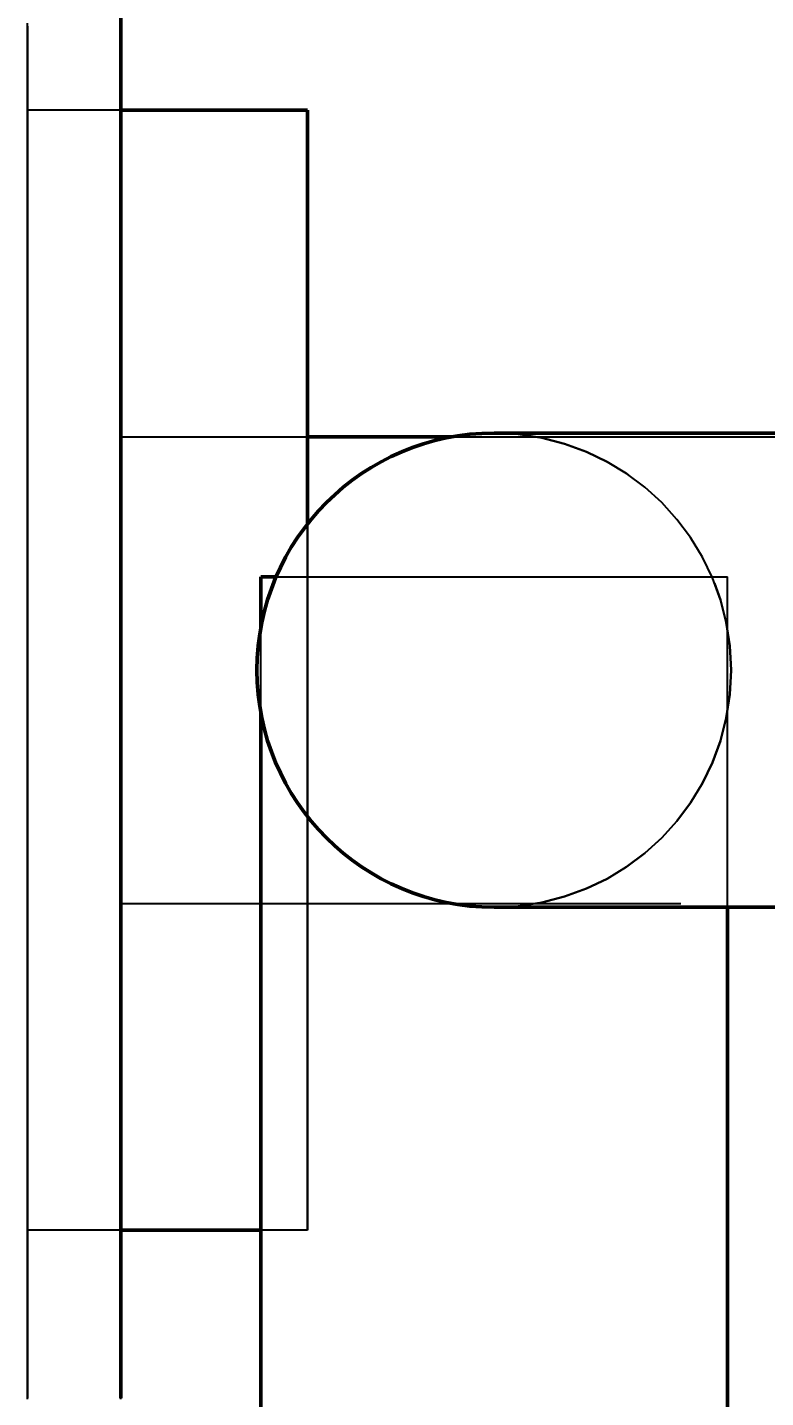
# Model space of a CAD drawing. Header units: millimetres. Extents: x 0 to 594, y 0 to 420.
# Drawn here: x 71.5 to 75.45, y 200.1 to 207.44 of the extents above; entities that cross this region are included whole.
import ezdxf

# ---------------------------------------------------------------- set-up
doc = ezdxf.new("R2010")
doc.units = ezdxf.units.MM
doc.linetypes.add('ISO02-TRAZOS', pattern=[3.75, 3, -0.75])
for name, color, linetype, lineweight in [('01-VISIBLE', 7, 'CONTINUOUS', 50), ('02-OCULTA', 4, 'ISO02-TRAZOS', 25), ('04-COTA', 3, 'CONTINUOUS', 25)]:
    doc.layers.add(name, color=color, linetype=linetype, lineweight=lineweight)
doc.styles.add('ISO3098', font='isocpeur.ttf')
doc.dimstyles.new('FLAMA-ISO', dxfattribs={"dimtxt": 3.5, "dimasz": 3, "dimexe": 2, "dimexo": 1, "dimgap": 1, "dimtad": 1, "dimdec": 1, "dimtxsty": 'ISO3098', "dimcen": 2.5, "dimclrd": 3, "dimclre": 3, "dimclrt": 3, "dimazin": 3, "dimtfac": 1, "dimtmove": 0, "dimatfit": 3, "dimlwd": 25, "dimlwe": 25})

msp = doc.modelspace()

# ---------------------------------------------------------------- linework, layer by layer
at = {"layer": '01-VISIBLE'}
for p, q in [((73, 207), (72, 207)), ((73, 205.25), (73.7755, 205.25)), ((72.75, 204.5), (72.8326, 204.5)), ((72.75, 204.2245), (72.75, 204.5)), ((72.75, 165.4247), (72.75, 203.7755)), ((75.25, 165.45), (75.25, 202.73)), ((72.75, 201), (72, 201))]:
    msp.add_line(p, q, dxfattribs=at)
for points in [[(72, 200.1), (72, 200.2), (72, 200.3), (72, 200.4), (72, 200.5), (72, 200.6), (72, 200.7), (72, 200.8), (72, 200.9), (72, 201), (72, 201.1), (72, 201.2), (72, 201.3), (72, 201.4), (72, 201.5), (72, 201.6), (72, 201.7), (72, 201.8), (72, 201.9), (72, 202), (72, 202.1), (72, 202.2), (72, 202.3), (72, 202.4), (72, 202.5), (72, 202.6), (72, 202.7), (72, 202.8), (72, 202.9), (72, 203), (72, 203.1), (72, 203.2), (72, 203.3), (72, 203.4), (72, 203.5), (72, 203.6), (72, 203.7), (72, 203.8), (72, 203.9), (72, 204), (72, 204.1), (72, 204.2), (72, 204.3), (72, 204.4), (72, 204.5), (72, 204.6), (72, 204.7), (72, 204.8), (72, 204.9), (72, 205), (72, 205.1), (72, 205.2), (72, 205.3), (72, 205.4), (72, 205.5), (72, 205.6), (72, 205.7), (72, 205.8), (72, 205.9), (72, 206), (72, 206.1), (72, 206.2), (72, 206.3), (72, 206.4), (72, 206.5), (72, 206.6), (72, 206.7), (72, 206.8), (72, 206.9), (72, 207), (72, 207.1), (72, 207.2), (72, 207.3), (72, 207.4), (72, 207.5)], [(73, 204.7829), (73, 204.8333), (73, 204.8837), (73, 204.934), (73, 204.9844), (73, 205.0348), (73, 205.0852), (73, 205.1356), (73, 205.186), (73, 205.2364), (73, 205.2868), (73, 205.3372), (73, 205.3875), (73, 205.4379), (73, 205.4883), (73, 205.5387), (73, 205.5891), (73, 205.6395), (73, 205.6899), (73, 205.7403), (73, 205.7907), (73, 205.841), (73, 205.8914), (73, 205.9418), (73, 205.9922), (73, 206.0426), (73, 206.093), (73, 206.1434), (73, 206.1938), (73, 206.2442), (73, 206.2946), (73, 206.3449), (73, 206.3953), (73, 206.4457), (73, 206.4961), (73, 206.5465), (73, 206.5969), (73, 206.6473), (73, 206.6977), (73, 206.7481), (73, 206.7984), (73, 206.8488), (73, 206.8992), (73, 206.9496), (73, 207)], [(75.505, 205.27), (75.3975, 205.27), (75.29, 205.27), (75.1825, 205.27), (75.075, 205.27), (74.9675, 205.27), (74.86, 205.27), (74.7525, 205.27), (74.645, 205.27), (74.5375, 205.27), (74.43, 205.27), (74.3225, 205.27), (74.215, 205.27), (74.1075, 205.27), (74, 205.27)], [(74, 202.73), (74.1074, 202.73), (74.2149, 202.73), (74.3224, 202.73), (74.4299, 202.73), (74.5374, 202.73), (74.6449, 202.73), (74.7524, 202.73), (74.8599, 202.73), (74.9674, 202.73), (75.0749, 202.73), (75.1824, 202.73), (75.2899, 202.73), (75.3974, 202.73), (75.5049, 202.73)]]:
    msp.add_lwpolyline(points, dxfattribs=at)
msp.add_arc((74, 204), 1.27, 90, -90, dxfattribs=at)
at = {"layer": '02-OCULTA'}
for p, q in [((72, 207), (71.5, 207)), ((72, 205.25), (73, 205.25)), ((73.7755, 205.25), (117.2245, 205.25)), ((72.75, 204.5), (75.25, 204.5)), ((72.75, 163.7), (72.75, 204.5)), ((72.75, 204.5), (75.25, 204.5)), ((72.75, 163.7), (72.75, 204.5)), ((72.75, 204.5), (75.25, 204.5)), ((72.75, 163.7), (72.75, 204.5)), ((72.8326, 204.5), (75.25, 204.5)), ((75.25, 165.45), (75.25, 204.5)), ((75.25, 165.45), (75.25, 204.5)), ((75.25, 165.45), (75.25, 204.5)), ((75.25, 202.73), (75.25, 204.5)), ((72.75, 203.7755), (72.75, 204.2245)), ((72, 202.75), (121, 202.75)), ((72, 201), (71.5, 201)), ((73, 201), (72.75, 201))]:
    msp.add_line(p, q, dxfattribs=at)
for points in [[(71.5, 200.095), (71.5, 200.15), (71.5, 200.205), (71.5, 200.26), (71.5, 200.315), (71.5, 200.37), (71.5, 200.425), (71.5, 200.48), (71.5, 200.535), (71.5, 200.59), (71.5, 200.645), (71.5, 200.7), (71.5, 200.755), (71.5, 200.81), (71.5, 200.865), (71.5, 200.92), (71.5, 200.975), (71.5, 201.03), (71.5, 201.085), (71.5, 201.14), (71.5, 201.195), (71.5, 201.25), (71.5, 201.305), (71.5, 201.36), (71.5, 201.415), (71.5, 201.47), (71.5, 201.525), (71.5, 201.58), (71.5, 201.635), (71.5, 201.69), (71.5, 201.745), (71.5, 201.8), (71.5, 201.855), (71.5, 201.91), (71.5, 201.965), (71.5, 202.02), (71.5, 202.075), (71.5, 202.13), (71.5, 202.185), (71.5, 202.24), (71.5, 202.295), (71.5, 202.35), (71.5, 202.405), (71.5, 202.46), (71.5, 202.515), (71.5, 202.57), (71.5, 202.625), (71.5, 202.68), (71.5, 202.735), (71.5, 202.79), (71.5, 202.845), (71.5, 202.9), (71.5, 202.955), (71.5, 203.01), (71.5, 203.065), (71.5, 203.12), (71.5, 203.175), (71.5, 203.23), (71.5, 203.285), (71.5, 203.34), (71.5, 203.395), (71.5, 203.45), (71.5, 203.505), (71.5, 203.56), (71.5, 203.615), (71.5, 203.67), (71.5, 203.725), (71.5, 203.78), (71.5, 203.835), (71.5, 203.89), (71.5, 203.945), (71.5, 204), (71.5, 204.055), (71.5, 204.11), (71.5, 204.165), (71.5, 204.22), (71.5, 204.275), (71.5, 204.33), (71.5, 204.385), (71.5, 204.44), (71.5, 204.495), (71.5, 204.55), (71.5, 204.605), (71.5, 204.66), (71.5, 204.715), (71.5, 204.77), (71.5, 204.825), (71.5, 204.88), (71.5, 204.935), (71.5, 204.99), (71.5, 205.045), (71.5, 205.1), (71.5, 205.155), (71.5, 205.21), (71.5, 205.265), (71.5, 205.32), (71.5, 205.375), (71.5, 205.43), (71.5, 205.485), (71.5, 205.54), (71.5, 205.595), (71.5, 205.65), (71.5, 205.705), (71.5, 205.76), (71.5, 205.815), (71.5, 205.87), (71.5, 205.925), (71.5, 205.98), (71.5, 206.035), (71.5, 206.09), (71.5, 206.145), (71.5, 206.2), (71.5, 206.255), (71.5, 206.31), (71.5, 206.365), (71.5, 206.42), (71.5, 206.475), (71.5, 206.53), (71.5, 206.585), (71.5, 206.64), (71.5, 206.695), (71.5, 206.75), (71.5, 206.805), (71.5, 206.86), (71.5, 206.915), (71.5, 206.97), (71.5, 207.025), (71.5, 207.08), (71.5, 207.135), (71.5, 207.19), (71.5, 207.245), (71.5, 207.3), (71.5, 207.355), (71.5, 207.41), (71.5, 207.465)], [(71.5, 207.45), (71.5, 207.4), (71.5, 207.35), (71.5, 207.3), (71.5, 207.25), (71.5, 207.2), (71.5, 207.15), (71.5, 207.1), (71.5, 207.05), (71.5, 207), (71.5, 206.95), (71.5, 206.9), (71.5, 206.85), (71.5, 206.8), (71.5, 206.75), (71.5, 206.7), (71.5, 206.65), (71.5, 206.6), (71.5, 206.55), (71.5, 206.5), (71.5, 206.45), (71.5, 206.4), (71.5, 206.35), (71.5, 206.3), (71.5, 206.25), (71.5, 206.2), (71.5, 206.15), (71.5, 206.1), (71.5, 206.05), (71.5, 206), (71.5, 205.95), (71.5, 205.9), (71.5, 205.85), (71.5, 205.8), (71.5, 205.75), (71.5, 205.7), (71.5, 205.65), (71.5, 205.6), (71.5, 205.55), (71.5, 205.5), (71.5, 205.45), (71.5, 205.4), (71.5, 205.35), (71.5, 205.3), (71.5, 205.25), (71.5, 205.2), (71.5, 205.15), (71.5, 205.1), (71.5, 205.05), (71.5, 205), (71.5, 204.95), (71.5, 204.9), (71.5, 204.85), (71.5, 204.8), (71.5, 204.75), (71.5, 204.7), (71.5, 204.65), (71.5, 204.6), (71.5, 204.55), (71.5, 204.5), (71.5, 204.45), (71.5, 204.4), (71.5, 204.35), (71.5, 204.3), (71.5, 204.25), (71.5, 204.2), (71.5, 204.15), (71.5, 204.1), (71.5, 204.05), (71.5, 204)], [(72, 200.095), (72, 200.15), (72, 200.205), (72, 200.26), (72, 200.315), (72, 200.37), (72, 200.425), (72, 200.48), (72, 200.535), (72, 200.59), (72, 200.645), (72, 200.7), (72, 200.755), (72, 200.81), (72, 200.865), (72, 200.92), (72, 200.975), (72, 201.03), (72, 201.085), (72, 201.14), (72, 201.195), (72, 201.25), (72, 201.305), (72, 201.36), (72, 201.415), (72, 201.47), (72, 201.525), (72, 201.58), (72, 201.635), (72, 201.69), (72, 201.745), (72, 201.8), (72, 201.855), (72, 201.91), (72, 201.965), (72, 202.02), (72, 202.075), (72, 202.13), (72, 202.185), (72, 202.24), (72, 202.295), (72, 202.35), (72, 202.405), (72, 202.46), (72, 202.515), (72, 202.57), (72, 202.625), (72, 202.68), (72, 202.735), (72, 202.79), (72, 202.845), (72, 202.9), (72, 202.955), (72, 203.01), (72, 203.065), (72, 203.12), (72, 203.175), (72, 203.23), (72, 203.285), (72, 203.34), (72, 203.395), (72, 203.45), (72, 203.505), (72, 203.56), (72, 203.615), (72, 203.67), (72, 203.725), (72, 203.78), (72, 203.835), (72, 203.89), (72, 203.945), (72, 204), (72, 204.055), (72, 204.11), (72, 204.165), (72, 204.22), (72, 204.275), (72, 204.33), (72, 204.385), (72, 204.44), (72, 204.495), (72, 204.55), (72, 204.605), (72, 204.66), (72, 204.715), (72, 204.77), (72, 204.825), (72, 204.88), (72, 204.935), (72, 204.99), (72, 205.045), (72, 205.1), (72, 205.155), (72, 205.21), (72, 205.265), (72, 205.32), (72, 205.375), (72, 205.43), (72, 205.485), (72, 205.54), (72, 205.595), (72, 205.65), (72, 205.705), (72, 205.76), (72, 205.815), (72, 205.87), (72, 205.925), (72, 205.98), (72, 206.035), (72, 206.09), (72, 206.145), (72, 206.2), (72, 206.255), (72, 206.31), (72, 206.365), (72, 206.42), (72, 206.475), (72, 206.53), (72, 206.585), (72, 206.64), (72, 206.695), (72, 206.75), (72, 206.805), (72, 206.86), (72, 206.915), (72, 206.97), (72, 207.025), (72, 207.08), (72, 207.135), (72, 207.19), (72, 207.245), (72, 207.3), (72, 207.355), (72, 207.41), (72, 207.465)], [(72, 207.4586), (72, 207.4085), (72, 207.3584), (72, 207.3083), (72, 207.2581), (72, 207.208), (72, 207.1579), (72, 207.1078), (72, 207.0576), (72, 207.0075), (72, 206.9574), (72, 206.9073), (72, 206.8571), (72, 206.807), (72, 206.7569), (72, 206.7068), (72, 206.6566), (72, 206.6065), (72, 206.5564), (72, 206.5063), (72, 206.4561), (72, 206.406), (72, 206.3559), (72, 206.3058), (72, 206.2556), (72, 206.2055), (72, 206.1554), (72, 206.1053), (72, 206.0551), (72, 206.005), (72, 205.9549), (72, 205.9048), (72, 205.8546), (72, 205.8045), (72, 205.7544), (72, 205.7043), (72, 205.6541), (72, 205.604), (72, 205.5539), (72, 205.5038), (72, 205.4536), (72, 205.4035), (72, 205.3534), (72, 205.3033), (72, 205.2531), (72, 205.203), (72, 205.1529), (72, 205.1028), (72, 205.0526), (72, 205.0025), (72, 204.9524), (72, 204.9023), (72, 204.8521), (72, 204.802), (72, 204.7519), (72, 204.7018), (72, 204.6516), (72, 204.6015), (72, 204.5514), (72, 204.5013), (72, 204.4511), (72, 204.401), (72, 204.3509), (72, 204.3007), (72, 204.2506), (72, 204.2005), (72, 204.1504), (72, 204.1002), (72, 204.0501), (72, 204)], [(72, 207.45), (72, 207.4), (72, 207.35), (72, 207.3), (72, 207.25), (72, 207.2), (72, 207.15), (72, 207.1), (72, 207.05), (72, 207), (72, 206.95), (72, 206.9), (72, 206.85), (72, 206.8), (72, 206.75), (72, 206.7), (72, 206.65), (72, 206.6), (72, 206.55), (72, 206.5), (72, 206.45), (72, 206.4), (72, 206.35), (72, 206.3), (72, 206.25), (72, 206.2), (72, 206.15), (72, 206.1), (72, 206.05), (72, 206), (72, 205.95), (72, 205.9), (72, 205.85), (72, 205.8), (72, 205.75), (72, 205.7), (72, 205.65), (72, 205.6), (72, 205.55), (72, 205.5), (72, 205.45), (72, 205.4), (72, 205.35), (72, 205.3), (72, 205.25), (72, 205.2), (72, 205.15), (72, 205.1), (72, 205.05), (72, 205), (72, 204.95), (72, 204.9), (72, 204.85), (72, 204.8), (72, 204.75), (72, 204.7), (72, 204.65), (72, 204.6), (72, 204.55), (72, 204.5), (72, 204.45), (72, 204.4), (72, 204.35), (72, 204.3), (72, 204.25), (72, 204.2), (72, 204.15), (72, 204.1), (72, 204.05), (72, 204)], [(71.5, 201), (71.5, 201.05), (71.5, 201.1), (71.5, 201.15), (71.5, 201.2), (71.5, 201.25), (71.5, 201.3), (71.5, 201.35), (71.5, 201.4), (71.5, 201.45), (71.5, 201.5), (71.5, 201.55), (71.5, 201.6), (71.5, 201.65), (71.5, 201.7), (71.5, 201.75), (71.5, 201.8), (71.5, 201.85), (71.5, 201.9), (71.5, 201.95), (71.5, 202), (71.5, 202.05), (71.5, 202.1), (71.5, 202.15), (71.5, 202.2), (71.5, 202.25), (71.5, 202.3), (71.5, 202.35), (71.5, 202.4), (71.5, 202.45), (71.5, 202.5), (71.5, 202.55), (71.5, 202.6), (71.5, 202.65), (71.5, 202.7), (71.5, 202.75), (71.5, 202.8), (71.5, 202.85), (71.5, 202.9), (71.5, 202.95), (71.5, 203), (71.5, 203.05), (71.5, 203.1), (71.5, 203.15), (71.5, 203.2), (71.5, 203.25), (71.5, 203.3), (71.5, 203.35), (71.5, 203.4), (71.5, 203.45), (71.5, 203.5), (71.5, 203.55), (71.5, 203.6), (71.5, 203.65), (71.5, 203.7), (71.5, 203.75), (71.5, 203.8), (71.5, 203.85), (71.5, 203.9), (71.5, 203.95), (71.5, 204), (71.5, 204.05), (71.5, 204.1), (71.5, 204.15), (71.5, 204.2), (71.5, 204.25), (71.5, 204.3), (71.5, 204.35), (71.5, 204.4), (71.5, 204.45), (71.5, 204.5), (71.5, 204.55), (71.5, 204.6), (71.5, 204.65), (71.5, 204.7), (71.5, 204.75), (71.5, 204.8), (71.5, 204.85), (71.5, 204.9), (71.5, 204.95), (71.5, 205), (71.5, 205.05), (71.5, 205.1), (71.5, 205.15), (71.5, 205.2), (71.5, 205.25), (71.5, 205.3), (71.5, 205.35), (71.5, 205.4), (71.5, 205.45), (71.5, 205.5), (71.5, 205.55), (71.5, 205.6), (71.5, 205.65), (71.5, 205.7), (71.5, 205.75), (71.5, 205.8), (71.5, 205.85), (71.5, 205.9), (71.5, 205.95), (71.5, 206), (71.5, 206.05), (71.5, 206.1), (71.5, 206.15), (71.5, 206.2), (71.5, 206.25), (71.5, 206.3), (71.5, 206.35), (71.5, 206.4), (71.5, 206.45), (71.5, 206.5), (71.5, 206.55), (71.5, 206.6), (71.5, 206.65), (71.5, 206.7), (71.5, 206.75), (71.5, 206.8), (71.5, 206.85), (71.5, 206.9), (71.5, 206.95), (71.5, 207)], [(71.5, 207), (71.5, 206.95), (71.5, 206.9), (71.5, 206.85), (71.5, 206.8), (71.5, 206.75), (71.5, 206.7), (71.5, 206.65), (71.5, 206.6), (71.5, 206.55), (71.5, 206.5), (71.5, 206.45), (71.5, 206.4), (71.5, 206.35), (71.5, 206.3), (71.5, 206.25), (71.5, 206.2), (71.5, 206.15), (71.5, 206.1), (71.5, 206.05), (71.5, 206), (71.5, 205.95), (71.5, 205.9), (71.5, 205.85), (71.5, 205.8), (71.5, 205.75), (71.5, 205.7), (71.5, 205.65), (71.5, 205.6), (71.5, 205.55), (71.5, 205.5), (71.5, 205.45), (71.5, 205.4), (71.5, 205.35), (71.5, 205.3), (71.5, 205.25), (71.5, 205.2), (71.5, 205.15), (71.5, 205.1), (71.5, 205.05), (71.5, 205), (71.5, 204.95), (71.5, 204.9), (71.5, 204.85), (71.5, 204.8), (71.5, 204.75), (71.5, 204.7), (71.5, 204.65), (71.5, 204.6), (71.5, 204.55), (71.5, 204.5), (71.5, 204.45), (71.5, 204.4), (71.5, 204.35), (71.5, 204.3), (71.5, 204.25), (71.5, 204.2), (71.5, 204.15), (71.5, 204.1), (71.5, 204.05), (71.5, 204)], [(73, 207), (73, 206.95), (73, 206.9), (73, 206.85), (73, 206.8), (73, 206.75), (73, 206.7), (73, 206.65), (73, 206.6), (73, 206.55), (73, 206.5), (73, 206.45), (73, 206.4), (73, 206.35), (73, 206.3), (73, 206.25), (73, 206.2), (73, 206.15), (73, 206.1), (73, 206.05), (73, 206), (73, 205.95), (73, 205.9), (73, 205.85), (73, 205.8), (73, 205.75), (73, 205.7), (73, 205.65), (73, 205.6), (73, 205.55), (73, 205.5), (73, 205.45), (73, 205.4), (73, 205.35), (73, 205.3), (73, 205.25), (73, 205.2), (73, 205.15), (73, 205.1), (73, 205.05), (73, 205), (73, 204.95), (73, 204.9), (73, 204.85), (73, 204.8), (73, 204.75), (73, 204.7), (73, 204.65), (73, 204.6), (73, 204.55), (73, 204.5), (73, 204.45), (73, 204.4), (73, 204.35), (73, 204.3), (73, 204.25), (73, 204.2), (73, 204.15), (73, 204.1), (73, 204.05), (73, 204)], [(72, 202.75), (72, 202.8), (72, 202.85), (72, 202.9), (72, 202.95), (72, 203), (72, 203.05), (72, 203.1), (72, 203.15), (72, 203.2), (72, 203.25), (72, 203.3), (72, 203.35), (72, 203.4), (72, 203.45), (72, 203.5), (72, 203.55), (72, 203.6), (72, 203.65), (72, 203.7), (72, 203.75), (72, 203.8), (72, 203.85), (72, 203.9), (72, 203.95), (72, 204), (72, 204.05), (72, 204.1), (72, 204.15), (72, 204.2), (72, 204.25), (72, 204.3), (72, 204.35), (72, 204.4), (72, 204.45), (72, 204.5), (72, 204.55), (72, 204.6), (72, 204.65), (72, 204.7), (72, 204.75), (72, 204.8), (72, 204.85), (72, 204.9), (72, 204.95), (72, 205), (72, 205.05), (72, 205.1), (72, 205.15), (72, 205.2), (72, 205.25)], [(72, 205.25), (72, 205.2), (72, 205.15), (72, 205.1), (72, 205.05), (72, 205), (72, 204.95), (72, 204.9), (72, 204.85), (72, 204.8), (72, 204.75), (72, 204.7), (72, 204.65), (72, 204.6), (72, 204.55), (72, 204.5), (72, 204.45), (72, 204.4), (72, 204.35), (72, 204.3), (72, 204.25), (72, 204.2), (72, 204.15), (72, 204.1), (72, 204.05), (72, 204)], [(73, 201), (73, 201.0504), (73, 201.1009), (73, 201.1513), (73, 201.2018), (73, 201.2522), (73, 201.3026), (73, 201.3531), (73, 201.4035), (73, 201.4539), (73, 201.5044), (73, 201.5548), (73, 201.6053), (73, 201.6557), (73, 201.7061), (73, 201.7566), (73, 201.807), (73, 201.8575), (73, 201.9079), (73, 201.9583), (73, 202.0088), (73, 202.0592), (73, 202.1096), (73, 202.1601), (73, 202.2105), (73, 202.261), (73, 202.3114), (73, 202.3618), (73, 202.4123), (73, 202.4627), (73, 202.5131), (73, 202.5636), (73, 202.614), (73, 202.6645), (73, 202.7149), (73, 202.7653), (73, 202.8158), (73, 202.8662), (73, 202.9167), (73, 202.9671), (73, 203.0175), (73, 203.068), (73, 203.1184), (73, 203.1688), (73, 203.2193), (73, 203.2697), (73, 203.3202), (73, 203.3706), (73, 203.421), (73, 203.4715), (73, 203.5219), (73, 203.5724), (73, 203.6228), (73, 203.6732), (73, 203.7237), (73, 203.7741), (73, 203.8245), (73, 203.875), (73, 203.9254), (73, 203.9759), (73, 204.0263), (73, 204.0767), (73, 204.1272), (73, 204.1776), (73, 204.2281), (73, 204.2785), (73, 204.3289), (73, 204.3794), (73, 204.4298), (73, 204.4802), (73, 204.5307), (73, 204.5811), (73, 204.6316), (73, 204.682), (73, 204.7324), (73, 204.7829)], [(71.5, 204), (71.5, 203.95), (71.5, 203.9), (71.5, 203.85), (71.5, 203.8), (71.5, 203.75), (71.5, 203.7), (71.5, 203.65), (71.5, 203.6), (71.5, 203.55), (71.5, 203.5), (71.5, 203.45), (71.5, 203.4), (71.5, 203.35), (71.5, 203.3), (71.5, 203.25), (71.5, 203.2), (71.5, 203.15), (71.5, 203.1), (71.5, 203.05), (71.5, 203), (71.5, 202.95), (71.5, 202.9), (71.5, 202.85), (71.5, 202.8), (71.5, 202.75), (71.5, 202.7), (71.5, 202.65), (71.5, 202.6), (71.5, 202.55), (71.5, 202.5), (71.5, 202.45), (71.5, 202.4), (71.5, 202.35), (71.5, 202.3), (71.5, 202.25), (71.5, 202.2), (71.5, 202.15), (71.5, 202.1), (71.5, 202.05), (71.5, 202), (71.5, 201.95), (71.5, 201.9), (71.5, 201.85), (71.5, 201.8), (71.5, 201.75), (71.5, 201.7), (71.5, 201.65), (71.5, 201.6), (71.5, 201.55), (71.5, 201.5), (71.5, 201.45), (71.5, 201.4), (71.5, 201.35), (71.5, 201.3), (71.5, 201.25), (71.5, 201.2), (71.5, 201.15), (71.5, 201.1), (71.5, 201.05), (71.5, 201), (71.5, 200.95), (71.5, 200.9), (71.5, 200.85), (71.5, 200.8), (71.5, 200.75), (71.5, 200.7), (71.5, 200.65), (71.5, 200.6), (71.5, 200.55), (71.5, 200.5), (71.5, 200.45), (71.5, 200.4), (71.5, 200.35), (71.5, 200.3), (71.5, 200.25), (71.5, 200.2), (71.5, 200.15), (71.5, 200.1)], [(71.5, 204), (71.5, 203.95), (71.5, 203.9), (71.5, 203.85), (71.5, 203.8), (71.5, 203.75), (71.5, 203.7), (71.5, 203.65), (71.5, 203.6), (71.5, 203.55), (71.5, 203.5), (71.5, 203.45), (71.5, 203.4), (71.5, 203.35), (71.5, 203.3), (71.5, 203.25), (71.5, 203.2), (71.5, 203.15), (71.5, 203.1), (71.5, 203.05), (71.5, 203), (71.5, 202.95), (71.5, 202.9), (71.5, 202.85), (71.5, 202.8), (71.5, 202.75), (71.5, 202.7), (71.5, 202.65), (71.5, 202.6), (71.5, 202.55), (71.5, 202.5), (71.5, 202.45), (71.5, 202.4), (71.5, 202.35), (71.5, 202.3), (71.5, 202.25), (71.5, 202.2), (71.5, 202.15), (71.5, 202.1), (71.5, 202.05), (71.5, 202), (71.5, 201.95), (71.5, 201.9), (71.5, 201.85), (71.5, 201.8), (71.5, 201.75), (71.5, 201.7), (71.5, 201.65), (71.5, 201.6), (71.5, 201.55), (71.5, 201.5), (71.5, 201.45), (71.5, 201.4), (71.5, 201.35), (71.5, 201.3), (71.5, 201.25), (71.5, 201.2), (71.5, 201.15), (71.5, 201.1), (71.5, 201.05), (71.5, 201)], [(72, 204), (72, 203.95), (72, 203.9), (72, 203.85), (72, 203.8), (72, 203.75), (72, 203.7), (72, 203.65), (72, 203.6), (72, 203.55), (72, 203.5), (72, 203.45), (72, 203.4), (72, 203.35), (72, 203.3), (72, 203.25), (72, 203.2), (72, 203.15), (72, 203.1), (72, 203.05), (72, 203), (72, 202.95), (72, 202.9), (72, 202.85), (72, 202.8), (72, 202.75), (72, 202.7), (72, 202.65), (72, 202.6), (72, 202.55), (72, 202.5), (72, 202.45), (72, 202.4), (72, 202.35), (72, 202.3), (72, 202.25), (72, 202.2), (72, 202.15), (72, 202.1), (72, 202.05), (72, 202), (72, 201.95), (72, 201.9), (72, 201.85), (72, 201.8), (72, 201.75), (72, 201.7), (72, 201.65), (72, 201.6), (72, 201.55), (72, 201.5), (72, 201.45), (72, 201.4), (72, 201.35), (72, 201.3), (72, 201.25), (72, 201.2), (72, 201.15), (72, 201.1), (72, 201.05), (72, 201), (72, 200.95), (72, 200.9), (72, 200.85), (72, 200.8), (72, 200.75), (72, 200.7), (72, 200.65), (72, 200.6), (72, 200.55), (72, 200.5), (72, 200.45), (72, 200.4), (72, 200.35), (72, 200.3), (72, 200.25), (72, 200.2), (72, 200.15), (72, 200.1)], [(72, 204), (72, 203.95), (72, 203.9), (72, 203.85), (72, 203.8), (72, 203.75), (72, 203.7), (72, 203.65), (72, 203.6), (72, 203.55), (72, 203.5), (72, 203.45), (72, 203.4), (72, 203.35), (72, 203.3), (72, 203.25), (72, 203.2), (72, 203.15), (72, 203.1), (72, 203.05), (72, 203), (72, 202.95), (72, 202.9), (72, 202.85), (72, 202.8), (72, 202.75), (72, 202.7), (72, 202.65), (72, 202.6), (72, 202.55), (72, 202.5), (72, 202.45), (72, 202.4), (72, 202.35), (72, 202.3), (72, 202.25), (72, 202.2), (72, 202.15), (72, 202.1), (72, 202.05), (72, 202), (72, 201.95), (72, 201.9), (72, 201.85), (72, 201.8), (72, 201.75), (72, 201.7), (72, 201.65), (72, 201.6), (72, 201.55), (72, 201.5), (72, 201.45), (72, 201.4), (72, 201.35), (72, 201.3), (72, 201.25), (72, 201.2), (72, 201.15), (72, 201.1), (72, 201.05), (72, 201), (72, 200.95), (72, 200.9), (72, 200.85), (72, 200.8), (72, 200.75), (72, 200.7), (72, 200.65), (72, 200.6), (72, 200.55), (72, 200.5), (72, 200.45), (72, 200.4), (72, 200.35), (72, 200.3), (72, 200.25), (72, 200.2), (72, 200.15), (72, 200.1)], [(72, 204), (72, 203.95), (72, 203.9), (72, 203.85), (72, 203.8), (72, 203.75), (72, 203.7), (72, 203.65), (72, 203.6), (72, 203.55), (72, 203.5), (72, 203.45), (72, 203.4), (72, 203.35), (72, 203.3), (72, 203.25), (72, 203.2), (72, 203.15), (72, 203.1), (72, 203.05), (72, 203), (72, 202.95), (72, 202.9), (72, 202.85), (72, 202.8), (72, 202.75)], [(73, 204), (73, 203.95), (73, 203.9), (73, 203.85), (73, 203.8), (73, 203.75), (73, 203.7), (73, 203.65), (73, 203.6), (73, 203.55), (73, 203.5), (73, 203.45), (73, 203.4), (73, 203.35), (73, 203.3), (73, 203.25), (73, 203.2), (73, 203.15), (73, 203.1), (73, 203.05), (73, 203), (73, 202.95), (73, 202.9), (73, 202.85), (73, 202.8), (73, 202.75), (73, 202.7), (73, 202.65), (73, 202.6), (73, 202.55), (73, 202.5), (73, 202.45), (73, 202.4), (73, 202.35), (73, 202.3), (73, 202.25), (73, 202.2), (73, 202.15), (73, 202.1), (73, 202.05), (73, 202), (73, 201.95), (73, 201.9), (73, 201.85), (73, 201.8), (73, 201.75), (73, 201.7), (73, 201.65), (73, 201.6), (73, 201.55), (73, 201.5), (73, 201.45), (73, 201.4), (73, 201.35), (73, 201.3), (73, 201.25), (73, 201.2), (73, 201.15), (73, 201.1), (73, 201.05), (73, 201)]]:
    msp.add_lwpolyline(points, dxfattribs=at)
msp.add_circle((74, 204), 1.27, dxfattribs=at)
for start, end in [(0, 90), (-90, 0)]:
    msp.add_arc((74, 204), 1.27, start, end, dxfattribs=at)

# ---------------------------------------------------------------- dimensions: what is measured, and where the dimension line sits
at = {"layer": '04-COTA'}
msp.add_linear_dim(base=(72, 234), p1=(72, 204), p2=(119, 204), dimstyle='FLAMA-ISO', override={"dimlfac": 10}, dxfattribs=at).render()

doc.saveas('drawing.dxf')
